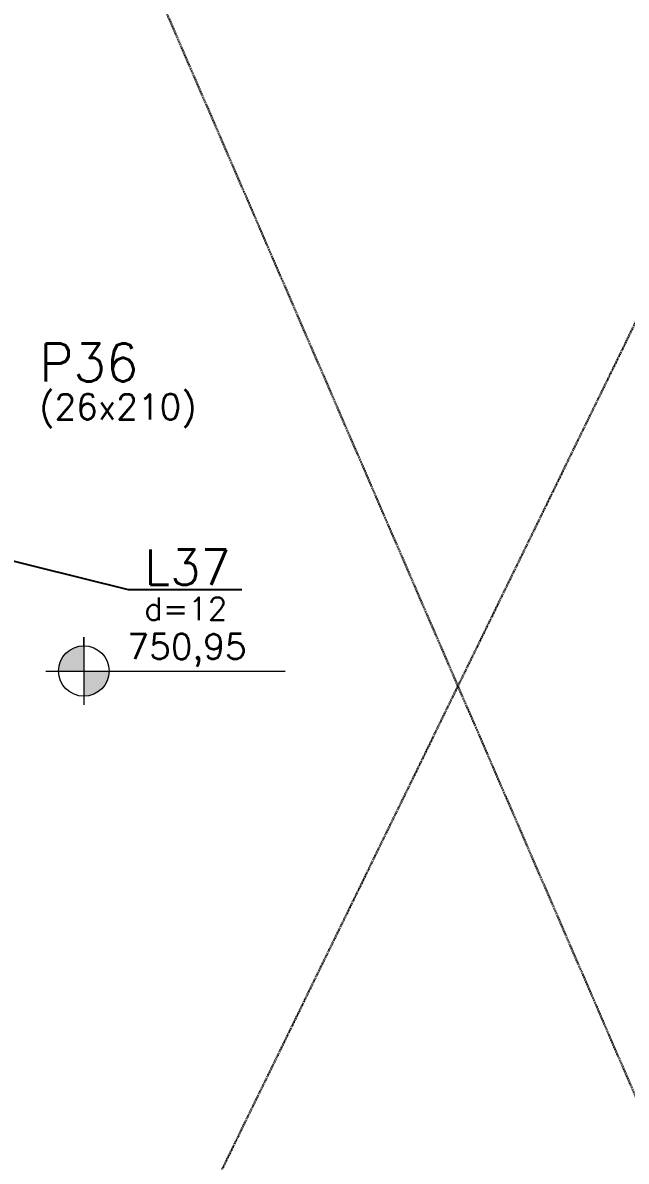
# Model space of a CAD drawing. Extents: x -40810 to 33675, y -2018 to 21213.
# Drawn here: x 17819 to 18177, y 663 to 1338 of the extents above; entities that cross this region are included whole.
import ezdxf

# ---------------------------------------------------------------- set-up
doc = ezdxf.new("R2010")
doc.units = 0
doc.linetypes.add('TRAZO_HUECO', pattern=[0.75, 0.5, -0.25])
doc.layers.get('0').update_dxf_attribs({"color": 1, "lineweight": 9})
for name, color, linetype in [('10', 7, 'Continuous'), ('12', 3, 'Continuous'), ('13', 7, 'Continuous'), ('241', 7, 'TRAZO_HUECO'), ('26', 1, 'Continuous'), ('27', 10, 'Continuous'), ('9', 3, 'Continuous')]:
    doc.layers.add(name, color=color, linetype=linetype)
doc.styles.get("Standard").update_dxf_attribs({"font": 'romans.shx', "width": 0.8})

msp = doc.modelspace()

# ---------------------------------------------------------------- linework, layer by layer
for p, q in [((17855.604, 968.809), (17855.604, 973.809)), ((17855.604, 973.809), (17855.604, 933.809)), ((17833.104, 953.809), (17975.014, 953.809))]:
    msp.add_line(p, q)
msp.add_circle((17855.604, 953.809), 15)
at = {"layer": '241'}
for p, q in [((17817.927, 412.88), (18370.927, 1545.691)), ((17817.927, 1544.356), (18416.71, 161.121))]:
    msp.add_line(p, q, dxfattribs=at)
at = {"layer": '26'}
msp.add_lwpolyline([(17949.391, 1001.895), (17882.008, 1001.895), (17741.692, 1036.776)], dxfattribs=at)
at = {"layer": '27'}
for points in [[(17855.604, 953.809), (17846.649, 965.842), (17845.968, 965.305)], [(17855.604, 953.809), (17847.239, 966.26), (17846.649, 965.842)], [(17855.604, 953.809), (17848.016, 966.748), (17847.239, 966.26)], [(17855.604, 953.809), (17848.697, 967.124), (17848.016, 966.748)], [(17855.604, 953.809), (17849.596, 967.553), (17848.697, 967.124)], [(17855.604, 953.809), (17850.09, 967.759), (17849.596, 967.553)], [(17855.604, 953.809), (17851.185, 968.144), (17850.09, 967.759)], [(17855.604, 953.809), (17852.559, 968.497), (17851.185, 968.144)], [(17855.604, 953.809), (17853.745, 968.694), (17852.559, 968.497)], [(17855.604, 953.809), (17855.604, 968.809), (17853.745, 968.694)], [(17855.604, 953.809), (17841.562, 959.084), (17841.124, 957.724)], [(17855.604, 953.809), (17842.176, 960.493), (17841.562, 959.084)], [(17855.604, 953.809), (17842.751, 961.542), (17842.176, 960.493)], [(17855.604, 953.809), (17843.391, 962.518), (17842.751, 961.542)], [(17855.604, 953.809), (17844.583, 963.985), (17843.391, 962.518)], [(17855.604, 953.809), (17845.403, 964.806), (17844.583, 963.985)], [(17855.604, 953.809), (17845.968, 965.305), (17845.403, 964.806)], [(17855.604, 953.809), (17840.633, 954.744), (17840.604, 953.809)], [(17855.604, 953.809), (17840.604, 953.809), (17855.604, 953.809)], [(17855.604, 953.809), (17840.639, 954.835), (17840.633, 954.744)], [(17855.604, 953.809), (17840.772, 956.043), (17840.639, 954.835)], [(17855.604, 953.809), (17840.901, 956.78), (17840.772, 956.043)], [(17855.604, 953.809), (17841.124, 957.724), (17840.901, 956.78)], [(17855.604, 953.809), (17870.604, 953.809), (17870.489, 951.95)], [(17855.604, 953.809), (17870.489, 951.95), (17870.292, 950.764)], [(17855.604, 953.809), (17870.292, 950.764), (17869.939, 949.39)], [(17855.604, 953.809), (17869.939, 949.39), (17869.554, 948.295)], [(17855.604, 953.809), (17869.554, 948.295), (17869.348, 947.801)], [(17855.604, 953.809), (17869.348, 947.801), (17868.919, 946.902)], [(17855.604, 953.809), (17868.919, 946.902), (17868.543, 946.221)], [(17855.604, 953.809), (17868.543, 946.221), (17868.055, 945.444)], [(17855.604, 953.809), (17868.055, 945.444), (17867.637, 944.854)], [(17855.604, 953.809), (17867.637, 944.854), (17867.1, 944.173)], [(17855.604, 953.809), (17867.1, 944.173), (17866.601, 943.608)], [(17855.604, 953.809), (17866.601, 943.608), (17865.78, 942.788)], [(17855.604, 953.809), (17865.78, 942.788), (17864.313, 941.596)], [(17855.604, 953.809), (17864.313, 941.596), (17863.337, 940.956)], [(17855.604, 953.809), (17863.337, 940.956), (17862.288, 940.381)], [(17855.604, 953.809), (17862.288, 940.381), (17860.879, 939.767)], [(17855.604, 953.809), (17860.879, 939.767), (17859.52, 939.329)], [(17855.604, 953.809), (17859.52, 939.329), (17858.575, 939.106)], [(17855.604, 953.809), (17858.575, 939.106), (17857.838, 938.977)], [(17855.604, 953.809), (17857.838, 938.977), (17856.63, 938.844)], [(17855.604, 953.809), (17856.63, 938.844), (17856.539, 938.838)], [(17855.604, 953.809), (17856.539, 938.838), (17855.604, 938.809)], [(17855.604, 953.809), (17855.604, 938.809), (17855.604, 953.809)]]:
    msp.add_solid(points, dxfattribs=at)

# ---------------------------------------------------------------- texts
at = {"layer": '10'}
msp.add_text('L37', height=21, dxfattribs=at).set_placement((17891.494, 1004.911))
at = {"layer": '12'}
msp.add_text('(26x210)', height=15, dxfattribs=at).set_placement((17829.177, 1103.114))
at = {"layer": '13'}
msp.add_text('d=12', height=13.5, dxfattribs=at).set_placement((17891.494, 984.016))
at = {"layer": '26'}
msp.add_text('750,95', height=15, dxfattribs=at).set_placement((17881.442, 960.839))
at = {"layer": '9'}
msp.add_text('P36', height=22.5, dxfattribs=at).set_placement((17829.177, 1125.614))

doc.saveas('drawing.dxf')
